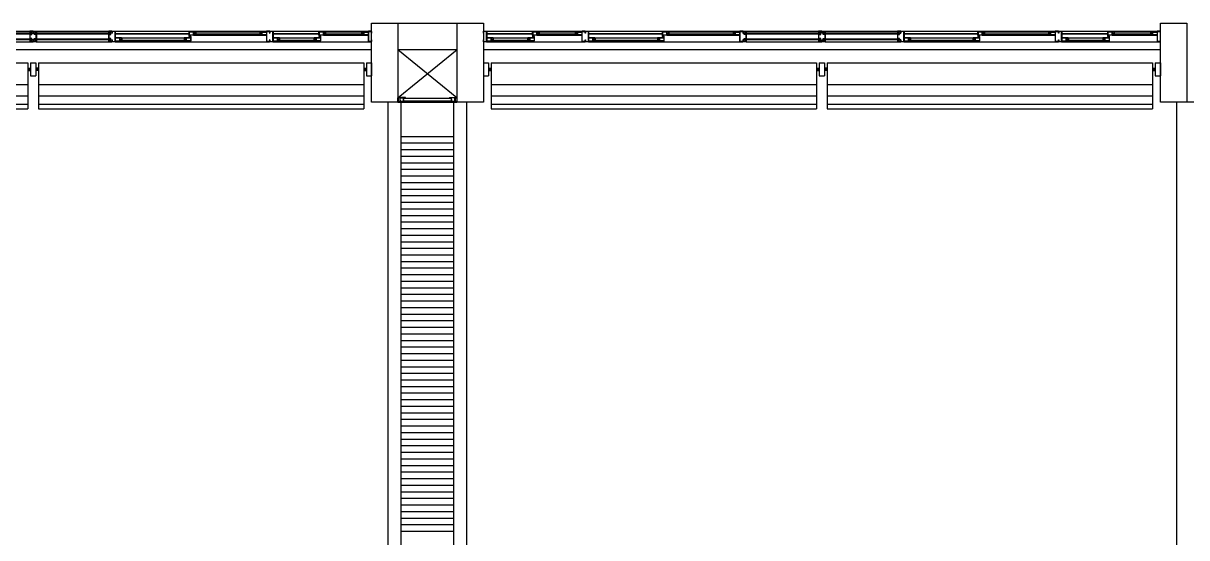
# Model space of a CAD drawing. Header units: millimetres. Extents: x 2801 to 3319, y 1187 to 1422.
# Drawn here: x 3072.87 to 3081.72, y 1248.04 to 1251.95 of the extents above; entities that cross this region are included whole.
import ezdxf

# ---------------------------------------------------------------- set-up
doc = ezdxf.new("R2010")
doc.units = ezdxf.units.MM
for name, color, linetype in [('AR-ALV', 2, 'Continuous'), ('AR-BRISES', 1, 'Continuous'), ('AR-ESQ', 1, 'Continuous'), ('AR-ESTC', 3, 'Continuous'), ('AR-PEITORIL', 1, 'Continuous'), ('AR-PISO', 1, 'Continuous'), ('AR-SHAFT', 1, 'Continuous'), ('BR-LINHAS', 1, 'Continuous'), ('BR-MONTANTE', 242, 'Continuous'), ('BR-PAINEL', 1, 'Continuous'), ('BR-SUPORTE', 1, 'Continuous'), ('DT-ESQ-BAGUETE-C', 2, 'Continuous'), ('DT-ESQ-BAGUETE-V', 1, 'Continuous'), ('DT-ESQ-CHAPA DOBRADA-V', 1, 'Continuous'), ('DT-ESQ-MARCO-V', 1, 'Continuous'), ('DT-ESQ-PERFIL CADEIRA-C', 2, 'Continuous'), ('DT-ESQ-PERFIL CADEIRA-V', 1, 'Continuous'), ('DT-ESQ-PERFIL U SIMPLES-C', 2, 'Continuous'), ('DT-ESQ-PERFIL U-C', 2, 'Continuous'), ('DT-ESQ-PERFIL U-V', 1, 'Continuous'), ('DT-ESQ-VENEZIANA-C', 2, 'Continuous'), ('DT-ESQ-VENEZIANA-V', 2, 'Continuous'), ('DT-ESQ-VIDRO-C', 2, 'Continuous'), ('DT-ESQ-VIDRO-V', 2, 'Continuous'), ('insercao', 4, 'Continuous')]:
    doc.layers.add(name, color=color, linetype=linetype)

# ---------------------------------------------------------------- blocks, each defined once
blk = doc.blocks.new('DET-GS-COBERTURA')
at = {"layer": 'AR-PISO', "linetype": 'Continuous'}
for p, q in [((204.8676, -516.3577), (204.8676, -512.9889)), ((205.4676, -512.9889), (204.8676, -512.9889)), ((204.9676, -516.3577), (204.9676, -512.9889)), ((205.3676, -516.3577), (205.3676, -512.9889)), ((205.4676, -516.3577), (205.4676, -512.9889)), ((210.8676, -516.3577), (210.8676, -512.9889)), ((211.4676, -512.9889), (210.8676, -512.9889)), ((204.9676, -513.2485), (205.3676, -513.2485)), ((204.9676, -513.2985), (205.3676, -513.2985)), ((204.9676, -513.3485), (205.3676, -513.3485)), ((204.9676, -513.3985), (205.3676, -513.3985)), ((204.9676, -513.4485), (205.3676, -513.4485)), ((204.9676, -513.4985), (205.3676, -513.4985)), ((204.9676, -513.5485), (205.3676, -513.5485)), ((204.9676, -513.5985), (205.3676, -513.5985)), ((204.9676, -513.6485), (205.3676, -513.6485)), ((204.9676, -513.6985), (205.3676, -513.6985)), ((204.9676, -513.7485), (205.3676, -513.7485)), ((204.9676, -513.7985), (205.3676, -513.7985)), ((204.9676, -513.8485), (205.3676, -513.8485)), ((204.9676, -513.8985), (205.3676, -513.8985)), ((204.9676, -513.9485), (205.3676, -513.9485)), ((204.9676, -513.9985), (205.3676, -513.9985)), ((204.9676, -514.0485), (205.3676, -514.0485)), ((204.9676, -514.0985), (205.3676, -514.0985)), ((204.9676, -514.1485), (205.3676, -514.1485)), ((204.9676, -514.1985), (205.3676, -514.1985)), ((204.9676, -514.2485), (205.3676, -514.2485)), ((204.9676, -514.2985), (205.3676, -514.2985)), ((204.9676, -514.3485), (205.3676, -514.3485)), ((204.9676, -514.3985), (205.3676, -514.3985)), ((204.9676, -514.4485), (205.3676, -514.4485)), ((204.9676, -514.4985), (205.3676, -514.4985)), ((204.9676, -514.5485), (205.3676, -514.5485)), ((204.9676, -514.5985), (205.3676, -514.5985)), ((204.9676, -514.6485), (205.3676, -514.6485)), ((204.9676, -514.6985), (205.3676, -514.6985)), ((204.9676, -514.7485), (205.3676, -514.7485)), ((204.9676, -514.7985), (205.3676, -514.7985)), ((204.9676, -514.8485), (205.3676, -514.8485)), ((204.9676, -514.8985), (205.3676, -514.8985)), ((204.9676, -514.9485), (205.3676, -514.9485)), ((204.9676, -514.9985), (205.3676, -514.9985)), ((204.9676, -515.0485), (205.3676, -515.0485)), ((204.9676, -515.0985), (205.3676, -515.0985)), ((204.9676, -515.1485), (205.3676, -515.1485)), ((204.9676, -515.1985), (205.3676, -515.1985)), ((204.9676, -515.2485), (205.3676, -515.2485)), ((204.9676, -515.2985), (205.3676, -515.2985)), ((204.9676, -515.3485), (205.3676, -515.3485)), ((204.9676, -515.3985), (205.3676, -515.3985)), ((204.9676, -515.4485), (205.3676, -515.4485)), ((204.9676, -515.4985), (205.3676, -515.4985)), ((204.9676, -515.5485), (205.3676, -515.5485)), ((204.9676, -515.5985), (205.3676, -515.5985)), ((204.9676, -515.6485), (205.3676, -515.6485)), ((204.9676, -515.6485), (205.3676, -515.6485)), ((204.9676, -515.6985), (205.3676, -515.6985)), ((204.9676, -515.6985), (205.3676, -515.6985)), ((204.9676, -515.7485), (205.3676, -515.7485)), ((204.9676, -515.7985), (205.3676, -515.7985)), ((204.9676, -515.8485), (205.3676, -515.8485)), ((204.9676, -515.8985), (205.3676, -515.8985)), ((204.9676, -515.9485), (205.3676, -515.9485)), ((204.9676, -515.9985), (205.3676, -515.9985)), ((204.9676, -516.0485), (205.3676, -516.0485)), ((204.9676, -516.0985), (205.3676, -516.0985)), ((204.9676, -516.1485), (205.3676, -516.1485)), ((204.9676, -516.1985), (205.3676, -516.1985)), ((204.9676, -516.2485), (205.3676, -516.2485))]:
    blk.add_line(p, q, dxfattribs=at)
blk = doc.blocks.new('EF31-P')
at = {"layer": 'DT-ESQ-BAGUETE-C', "ltscale": 0.1}
for points in [[(0.4225, -0.08), (0.409, -0.08), (0.409, -0.0785), (0.422, -0.0785, 0.414214), (0.4225, -0.078), (0.4225, -0.067, 0.414214), (0.422, -0.0665), (0.409, -0.0665), (0.409, -0.065), (0.4225, -0.065, -0.414214), (0.424, -0.0665), (0.424, -0.0785, -0.414214)], [(0.7015, -0.08), (0.715, -0.08), (0.715, -0.0785), (0.702, -0.0785, -0.414214), (0.7015, -0.078), (0.7015, -0.067, -0.414214), (0.702, -0.0665), (0.715, -0.0665), (0.715, -0.065), (0.7015, -0.065, 0.414214), (0.7, -0.0665), (0.7, -0.0785, 0.414214)], [(1.41, -0.08), (1.3965, -0.08), (1.3965, -0.0785), (1.4095, -0.0785, 0.414214), (1.41, -0.078), (1.41, -0.067, 0.414214), (1.4095, -0.0665), (1.3965, -0.0665), (1.3965, -0.065), (1.41, -0.065, -0.414214), (1.4115, -0.0665), (1.4115, -0.0785, -0.414214)], [(1.9015, -0.08), (1.915, -0.08), (1.915, -0.0785), (1.902, -0.0785, -0.414214), (1.9015, -0.078), (1.9015, -0.067, -0.414214), (1.902, -0.0665), (1.915, -0.0665), (1.915, -0.065), (1.9015, -0.065, 0.414214), (1.9, -0.0665), (1.9, -0.0785, 0.414214)], [(3.81, -0.08), (3.7965, -0.08), (3.7965, -0.0785), (3.8095, -0.0785, 0.414214), (3.81, -0.078), (3.81, -0.067, 0.414214), (3.8095, -0.0665), (3.7965, -0.0665), (3.7965, -0.065), (3.81, -0.065, -0.414214), (3.8115, -0.0665), (3.8115, -0.0785, -0.414214)], [(4.3015, -0.08), (4.315, -0.08), (4.315, -0.0785), (4.302, -0.0785, -0.414214), (4.3015, -0.078), (4.3015, -0.067, -0.414214), (4.302, -0.0665), (4.315, -0.0665), (4.315, -0.065), (4.3015, -0.065, 0.414214), (4.3, -0.0665), (4.3, -0.0785, 0.414214)], [(4.7975, -0.08), (4.784, -0.08), (4.784, -0.0785), (4.797, -0.0785, 0.414214), (4.7975, -0.078), (4.7975, -0.067, 0.414214), (4.797, -0.0665), (4.784, -0.0665), (4.784, -0.065), (4.7975, -0.065, -0.414214), (4.799, -0.0665), (4.799, -0.0785, -0.414214)], [(5.0765, -0.08), (5.09, -0.08), (5.09, -0.0785), (5.077, -0.0785, -0.414214), (5.0765, -0.078), (5.0765, -0.067, -0.414214), (5.077, -0.0665), (5.09, -0.0665), (5.09, -0.065), (5.0765, -0.065, 0.414214), (5.075, -0.0665), (5.075, -0.0785, 0.414214)], [(0.0735, -0.125), (0.06, -0.125), (0.06, -0.1235), (0.073, -0.1235, 0.414214), (0.0735, -0.123), (0.0735, -0.112, 0.414214), (0.073, -0.1115), (0.06, -0.1115), (0.06, -0.11), (0.0735, -0.11, -0.414214), (0.075, -0.1115), (0.075, -0.1235, -0.414214)], [(0.339, -0.125), (0.3525, -0.125), (0.3525, -0.1235), (0.3395, -0.1235, -0.414214), (0.339, -0.123), (0.339, -0.112, -0.414214), (0.3395, -0.1115), (0.3525, -0.1115), (0.3525, -0.11), (0.339, -0.11, 0.414214), (0.3375, -0.1115), (0.3375, -0.1235, 0.414214)], [(0.8485, -0.125), (0.835, -0.125), (0.835, -0.1235), (0.848, -0.1235, 0.414214), (0.8485, -0.123), (0.8485, -0.112, 0.414214), (0.848, -0.1115), (0.835, -0.1115), (0.835, -0.11), (0.8485, -0.11, -0.414214), (0.85, -0.1115), (0.85, -0.1235, -0.414214)], [(1.3265, -0.125), (1.34, -0.125), (1.34, -0.1235), (1.327, -0.1235, -0.414214), (1.3265, -0.123), (1.3265, -0.112, -0.414214), (1.327, -0.1115), (1.34, -0.1115), (1.34, -0.11), (1.3265, -0.11, 0.414214), (1.325, -0.1115), (1.325, -0.1235, 0.414214)], [(3.2485, -0.125), (3.235, -0.125), (3.235, -0.1235), (3.248, -0.1235, 0.414214), (3.2485, -0.123), (3.2485, -0.112, 0.414214), (3.248, -0.1115), (3.235, -0.1115), (3.235, -0.11), (3.2485, -0.11, -0.414214), (3.25, -0.1115), (3.25, -0.1235, -0.414214)], [(3.7265, -0.125), (3.74, -0.125), (3.74, -0.1235), (3.727, -0.1235, -0.414214), (3.7265, -0.123), (3.7265, -0.112, -0.414214), (3.727, -0.1115), (3.74, -0.1115), (3.74, -0.11), (3.7265, -0.11, 0.414214), (3.725, -0.1115), (3.725, -0.1235, 0.414214)], [(4.4485, -0.125), (4.435, -0.125), (4.435, -0.1235), (4.448, -0.1235, 0.414214), (4.4485, -0.123), (4.4485, -0.112, 0.414214), (4.448, -0.1115), (4.435, -0.1115), (4.435, -0.11), (4.4485, -0.11, -0.414214), (4.45, -0.1115), (4.45, -0.1235, -0.414214)], [(4.714, -0.125), (4.7275, -0.125), (4.7275, -0.1235), (4.7145, -0.1235, -0.414214), (4.714, -0.123), (4.714, -0.112, -0.414214), (4.7145, -0.1115), (4.7275, -0.1115), (4.7275, -0.11), (4.714, -0.11, 0.414214), (4.7125, -0.1115), (4.7125, -0.1235, 0.414214)]]:
    blk.add_lwpolyline(points, format="xyb", close=True, dxfattribs=at)
at = {"layer": 'DT-ESQ-BAGUETE-V', "ltscale": 0.1}
for p, q in [((0.4225, -0.065), (0.7015, -0.065)), ((1.41, -0.065), (1.9015, -0.065)), ((3.81, -0.065), (4.3015, -0.065)), ((4.7975, -0.065), (5.0765, -0.065)), ((0.0735, -0.11), (0.339, -0.11)), ((0.8485, -0.11), (1.3265, -0.11)), ((3.2485, -0.11), (3.7265, -0.11)), ((4.4485, -0.11), (4.714, -0.11))]:
    blk.add_line(p, q, dxfattribs=at)
at = {"layer": 'DT-ESQ-CHAPA DOBRADA-V', "ltscale": 0.1}
for p, q in [((0.025, -0.077), (0.374, -0.077)), ((0.025, -0.08), (0.374, -0.08)), ((0.8, -0.077), (1.3615, -0.077)), ((0.8, -0.08), (1.3615, -0.08)), ((3.2, -0.077), (3.7615, -0.077)), ((3.2, -0.08), (3.7615, -0.08)), ((4.4, -0.077), (4.749, -0.077)), ((4.4, -0.08), (4.749, -0.08))]:
    blk.add_line(p, q, dxfattribs=at)
at = {"layer": 'DT-ESQ-MARCO-V', "ltscale": 0.1}
for p, q in [((1.9985, -0.06), (2.5515, -0.06)), ((2.5985, -0.06), (3.1515, -0.06)), ((1.9985, -0.14), (2.5515, -0.14)), ((2.5985, -0.14), (3.1515, -0.14))]:
    blk.add_line(p, q, dxfattribs=at)
at = {"layer": 'DT-ESQ-PERFIL CADEIRA-C', "ltscale": 0.1}
for p, q in [((0.025, -0.1335), (0.0735, -0.1335)), ((0.3855, -0.1335), (0.339, -0.1335)), ((0.376, -0.0885), (0.4225, -0.0885)), ((0.75, -0.0885), (0.7015, -0.0885)), ((0.8, -0.1335), (0.8485, -0.1335)), ((1.373, -0.1335), (1.3265, -0.1335)), ((1.3635, -0.0885), (1.41, -0.0885)), ((1.95, -0.0885), (1.9015, -0.0885)), ((3.2, -0.1335), (3.2485, -0.1335)), ((3.773, -0.1335), (3.7265, -0.1335)), ((3.7635, -0.0885), (3.81, -0.0885)), ((4.35, -0.0885), (4.3015, -0.0885)), ((4.4, -0.1335), (4.4485, -0.1335)), ((4.7605, -0.1335), (4.714, -0.1335)), ((4.751, -0.0885), (4.7975, -0.0885)), ((5.125, -0.0885), (5.0765, -0.0885))]:
    blk.add_line(p, q, dxfattribs=at)
for points in [[(0.4225, -0.087, -1), (0.4225, -0.09), (0.376, -0.09, -0.414214), (0.374, -0.088), (0.374, -0.067, -0.414214), (0.376, -0.065), (0.4075, -0.065, -0.414214), (0.409, -0.0665), (0.409, -0.087)], [(0.409, -0.0885, -0.198913), (0.4079, -0.0881, -0.198913), (0.4075, -0.087), (0.4075, -0.067, 0.414214), (0.407, -0.0665), (0.376, -0.0665, 0.414214), (0.3755, -0.067), (0.3755, -0.088, 0.414214), (0.376, -0.0885)], [(0.7015, -0.09), (0.75, -0.09), (0.75, -0.0885), (0.715, -0.0885, 0.198912), (0.7161, -0.0881, 0.198913), (0.7165, -0.087), (0.7165, -0.067, -0.414214), (0.717, -0.0665), (0.75, -0.0665), (0.75, -0.065), (0.7165, -0.065, 0.414214), (0.715, -0.0665), (0.715, -0.0785), (0.715, -0.08), (0.715, -0.087), (0.7015, -0.087, 1)], [(1.41, -0.087, -1), (1.41, -0.09), (1.3635, -0.09, -0.414214), (1.3615, -0.088), (1.3615, -0.067, -0.414214), (1.3635, -0.065), (1.395, -0.065, -0.414214), (1.3965, -0.0665), (1.3965, -0.087)], [(1.3965, -0.0885, -0.198913), (1.3954, -0.0881, -0.198913), (1.395, -0.087), (1.395, -0.067, 0.414214), (1.3945, -0.0665), (1.3635, -0.0665, 0.414214), (1.363, -0.067), (1.363, -0.088, 0.414214), (1.3635, -0.0885)], [(1.9015, -0.09), (1.95, -0.09), (1.95, -0.0885), (1.915, -0.0885, 0.198912), (1.9161, -0.0881, 0.198913), (1.9165, -0.087), (1.9165, -0.067, -0.414214), (1.917, -0.0665), (1.95, -0.0665), (1.95, -0.065), (1.9165, -0.065, 0.414214), (1.915, -0.0665), (1.915, -0.0785), (1.915, -0.08), (1.915, -0.087), (1.9015, -0.087, 1)], [(3.81, -0.087, -1), (3.81, -0.09), (3.7635, -0.09, -0.414214), (3.7615, -0.088), (3.7615, -0.067, -0.414214), (3.7635, -0.065), (3.795, -0.065, -0.414214), (3.7965, -0.0665), (3.7965, -0.087)], [(3.7965, -0.0885, -0.198913), (3.7954, -0.0881, -0.198913), (3.795, -0.087), (3.795, -0.067, 0.414214), (3.7945, -0.0665), (3.7635, -0.0665, 0.414214), (3.763, -0.067), (3.763, -0.088, 0.414214), (3.7635, -0.0885)], [(4.3015, -0.09), (4.35, -0.09), (4.35, -0.0885), (4.315, -0.0885, 0.198912), (4.3161, -0.0881, 0.198913), (4.3165, -0.087), (4.3165, -0.067, -0.414214), (4.317, -0.0665), (4.35, -0.0665), (4.35, -0.065), (4.3165, -0.065, 0.414214), (4.315, -0.0665), (4.315, -0.0785), (4.315, -0.08), (4.315, -0.087), (4.3015, -0.087, 1)], [(4.7975, -0.087, -1), (4.7975, -0.09), (4.751, -0.09, -0.414214), (4.749, -0.088), (4.749, -0.067, -0.414214), (4.751, -0.065), (4.7825, -0.065, -0.414214), (4.784, -0.0665), (4.784, -0.087)], [(4.784, -0.0885, -0.198913), (4.7829, -0.0881, -0.198913), (4.7825, -0.087), (4.7825, -0.067, 0.414214), (4.782, -0.0665), (4.751, -0.0665, 0.414214), (4.7505, -0.067), (4.7505, -0.088, 0.414214), (4.751, -0.0885)], [(5.0765, -0.09), (5.125, -0.09), (5.125, -0.0885), (5.09, -0.0885, 0.198912), (5.0911, -0.0881, 0.198913), (5.0915, -0.087), (5.0915, -0.067, -0.414214), (5.092, -0.0665), (5.125, -0.0665), (5.125, -0.065), (5.0915, -0.065, 0.414214), (5.09, -0.0665), (5.09, -0.0785), (5.09, -0.08), (5.09, -0.087), (5.0765, -0.087, 1)], [(0.0735, -0.135), (0.025, -0.135), (0.025, -0.1335), (0.06, -0.1335, -0.198912), (0.0589, -0.1331, -0.198913), (0.0585, -0.132), (0.0585, -0.112, 0.414214), (0.058, -0.1115), (0.025, -0.1115), (0.025, -0.11), (0.0585, -0.11, -0.414214), (0.06, -0.1115), (0.06, -0.1235), (0.06, -0.125), (0.06, -0.132), (0.0735, -0.132, -1)], [(0.339, -0.132, 1), (0.339, -0.135), (0.3855, -0.135, 0.414214), (0.3875, -0.133), (0.3875, -0.112, 0.414214), (0.3855, -0.11), (0.354, -0.11, 0.414214), (0.3525, -0.1115), (0.3525, -0.132)], [(0.3525, -0.1335, 0.198913), (0.3536, -0.1331, 0.198913), (0.354, -0.132), (0.354, -0.112, -0.414214), (0.3545, -0.1115), (0.3855, -0.1115, -0.414214), (0.386, -0.112), (0.386, -0.133, -0.414214), (0.3855, -0.1335)], [(0.8485, -0.135), (0.8, -0.135), (0.8, -0.1335), (0.835, -0.1335, -0.198912), (0.8339, -0.1331, -0.198913), (0.8335, -0.132), (0.8335, -0.112, 0.414214), (0.833, -0.1115), (0.8, -0.1115), (0.8, -0.11), (0.8335, -0.11, -0.414214), (0.835, -0.1115), (0.835, -0.1235), (0.835, -0.125), (0.835, -0.132), (0.8485, -0.132, -1)], [(1.3265, -0.132, 1), (1.3265, -0.135), (1.373, -0.135, 0.414214), (1.375, -0.133), (1.375, -0.112, 0.414214), (1.373, -0.11), (1.3415, -0.11, 0.414214), (1.34, -0.1115), (1.34, -0.132)], [(1.34, -0.1335, 0.198913), (1.3411, -0.1331, 0.198913), (1.3415, -0.132), (1.3415, -0.112, -0.414214), (1.342, -0.1115), (1.373, -0.1115, -0.414214), (1.3735, -0.112), (1.3735, -0.133, -0.414214), (1.373, -0.1335)], [(3.2485, -0.135), (3.2, -0.135), (3.2, -0.1335), (3.235, -0.1335, -0.198912), (3.2339, -0.1331, -0.198913), (3.2335, -0.132), (3.2335, -0.112, 0.414214), (3.233, -0.1115), (3.2, -0.1115), (3.2, -0.11), (3.2335, -0.11, -0.414214), (3.235, -0.1115), (3.235, -0.1235), (3.235, -0.125), (3.235, -0.132), (3.2485, -0.132, -1)], [(3.7265, -0.132, 1), (3.7265, -0.135), (3.773, -0.135, 0.414214), (3.775, -0.133), (3.775, -0.112, 0.414214), (3.773, -0.11), (3.7415, -0.11, 0.414214), (3.74, -0.1115), (3.74, -0.132)], [(3.74, -0.1335, 0.198913), (3.7411, -0.1331, 0.198913), (3.7415, -0.132), (3.7415, -0.112, -0.414214), (3.742, -0.1115), (3.773, -0.1115, -0.414214), (3.7735, -0.112), (3.7735, -0.133, -0.414214), (3.773, -0.1335)], [(4.4485, -0.135), (4.4, -0.135), (4.4, -0.1335), (4.435, -0.1335, -0.198912), (4.4339, -0.1331, -0.198913), (4.4335, -0.132), (4.4335, -0.112, 0.414214), (4.433, -0.1115), (4.4, -0.1115), (4.4, -0.11), (4.4335, -0.11, -0.414214), (4.435, -0.1115), (4.435, -0.1235), (4.435, -0.125), (4.435, -0.132), (4.4485, -0.132, -1)], [(4.714, -0.132, 1), (4.714, -0.135), (4.7605, -0.135, 0.414214), (4.7625, -0.133), (4.7625, -0.112, 0.414214), (4.7605, -0.11), (4.729, -0.11, 0.414214), (4.7275, -0.1115), (4.7275, -0.132)], [(4.7275, -0.1335, 0.198913), (4.7286, -0.1331, 0.198913), (4.729, -0.132), (4.729, -0.112, -0.414214), (4.7295, -0.1115), (4.7605, -0.1115, -0.414214), (4.761, -0.112), (4.761, -0.133, -0.414214), (4.7605, -0.1335)]]:
    blk.add_lwpolyline(points, format="xyb", close=True, dxfattribs=at)
at = {"layer": 'DT-ESQ-PERFIL CADEIRA-V', "ltscale": 0.1}
for p, q in [((0.0735, -0.135), (0.339, -0.135)), ((0.4075, -0.09), (0.7015, -0.09)), ((0.8485, -0.135), (1.3265, -0.135)), ((1.395, -0.09), (1.9015, -0.09)), ((3.2485, -0.135), (3.7265, -0.135)), ((3.795, -0.09), (4.3015, -0.09)), ((4.4485, -0.135), (4.714, -0.135)), ((4.7825, -0.09), (5.0765, -0.09))]:
    blk.add_line(p, q, dxfattribs=at)
at = {"layer": 'DT-ESQ-PERFIL U SIMPLES-C', "ltscale": 0.1}
for points in [[(0.376, -0.102), (0.384, -0.102), (0.384, -0.1005), (0.376, -0.1005, -0.414214), (0.3755, -0.1), (0.3755, -0.092, -0.414214), (0.376, -0.0915), (0.384, -0.0915), (0.384, -0.09), (0.376, -0.09, 0.414214), (0.374, -0.092), (0.374, -0.1, 0.414214)], [(0.3855, -0.098), (0.3775, -0.098), (0.3775, -0.0995), (0.3855, -0.0995, -0.414214), (0.386, -0.1), (0.386, -0.108, -0.414214), (0.3855, -0.1085), (0.3775, -0.1085), (0.3775, -0.11), (0.3855, -0.11, 0.414214), (0.3875, -0.108), (0.3875, -0.1, 0.414214)], [(1.3635, -0.102), (1.3715, -0.102), (1.3715, -0.1005), (1.3635, -0.1005, -0.414214), (1.363, -0.1), (1.363, -0.092, -0.414214), (1.3635, -0.0915), (1.3715, -0.0915), (1.3715, -0.09), (1.3635, -0.09, 0.414214), (1.3615, -0.092), (1.3615, -0.1, 0.414214)], [(1.373, -0.098), (1.365, -0.098), (1.365, -0.0995), (1.373, -0.0995, -0.414214), (1.3735, -0.1), (1.3735, -0.108, -0.414214), (1.373, -0.1085), (1.365, -0.1085), (1.365, -0.11), (1.373, -0.11, 0.414214), (1.375, -0.108), (1.375, -0.1, 0.414214)], [(3.7635, -0.102), (3.7715, -0.102), (3.7715, -0.1005), (3.7635, -0.1005, -0.414214), (3.763, -0.1), (3.763, -0.092, -0.414214), (3.7635, -0.0915), (3.7715, -0.0915), (3.7715, -0.09), (3.7635, -0.09, 0.414214), (3.7615, -0.092), (3.7615, -0.1, 0.414214)], [(3.773, -0.098), (3.765, -0.098), (3.765, -0.0995), (3.773, -0.0995, -0.414214), (3.7735, -0.1), (3.7735, -0.108, -0.414214), (3.773, -0.1085), (3.765, -0.1085), (3.765, -0.11), (3.773, -0.11, 0.414214), (3.775, -0.108), (3.775, -0.1, 0.414214)], [(4.751, -0.102), (4.759, -0.102), (4.759, -0.1005), (4.751, -0.1005, -0.414214), (4.7505, -0.1), (4.7505, -0.092, -0.414214), (4.751, -0.0915), (4.759, -0.0915), (4.759, -0.09), (4.751, -0.09, 0.414214), (4.749, -0.092), (4.749, -0.1, 0.414214)], [(4.7605, -0.098), (4.7525, -0.098), (4.7525, -0.0995), (4.7605, -0.0995, -0.414214), (4.761, -0.1), (4.761, -0.108, -0.414214), (4.7605, -0.1085), (4.7525, -0.1085), (4.7525, -0.11), (4.7605, -0.11, 0.414214), (4.7625, -0.108), (4.7625, -0.1, 0.414214)]]:
    blk.add_lwpolyline(points, format="xyb", close=True, dxfattribs=at)
at = {"layer": 'DT-ESQ-PERFIL U-C', "ltscale": 0.1}
for points in [[(0, -0.0615, -0.414214), (0.0015, -0.06), (0.0235, -0.06, -0.414214), (0.025, -0.0615), (0.025, -0.1385, -0.414214), (0.0235, -0.14), (0.0015, -0.14, -0.414214), (0, -0.1385), (0, -0.125), (0.0015, -0.125), (0.0015, -0.138, 0.414214), (0.002, -0.1385), (0.023, -0.1385, 0.414214), (0.0235, -0.138), (0.0235, -0.062, 0.414214), (0.023, -0.0615), (0.002, -0.0615, 0.414214), (0.0015, -0.062), (0.0015, -0.075), (0, -0.075)], [(0.775, -0.0615, 0.414214), (0.7735, -0.06), (0.7515, -0.06, 0.414214), (0.75, -0.0615), (0.75, -0.1385, 0.414214), (0.7515, -0.14), (0.7735, -0.14, 0.414214), (0.775, -0.1385), (0.775, -0.125), (0.7735, -0.125), (0.7735, -0.138, -0.414214), (0.773, -0.1385), (0.752, -0.1385, -0.414214), (0.7515, -0.138), (0.7515, -0.062, -0.414214), (0.752, -0.0615), (0.773, -0.0615, -0.414214), (0.7735, -0.062), (0.7735, -0.075), (0.775, -0.075)], [(0.775, -0.0615, -0.414214), (0.7765, -0.06), (0.7985, -0.06, -0.414214), (0.8, -0.0615), (0.8, -0.1385, -0.414214), (0.7985, -0.14), (0.7765, -0.14, -0.414214), (0.775, -0.1385), (0.775, -0.125), (0.7765, -0.125), (0.7765, -0.138, 0.414214), (0.777, -0.1385), (0.798, -0.1385, 0.414214), (0.7985, -0.138), (0.7985, -0.062, 0.414214), (0.798, -0.0615), (0.777, -0.0615, 0.414214), (0.7765, -0.062), (0.7765, -0.075), (0.775, -0.075)], [(1.975, -0.0615, 0.414214), (1.9735, -0.06), (1.9515, -0.06, 0.414214), (1.95, -0.0615), (1.95, -0.1385, 0.414214), (1.9515, -0.14), (1.9735, -0.14, 0.414214), (1.975, -0.1385), (1.975, -0.125), (1.9735, -0.125), (1.9735, -0.138, -0.414214), (1.973, -0.1385), (1.952, -0.1385, -0.414214), (1.9515, -0.138), (1.9515, -0.062, -0.414214), (1.952, -0.0615), (1.973, -0.0615, -0.414214), (1.9735, -0.062), (1.9735, -0.075), (1.975, -0.075)], [(2, -0.1285), (2, -0.1385, -0.414214), (1.9985, -0.14), (1.9765, -0.14, -0.414214), (1.975, -0.1385), (1.975, -0.125), (1.9765, -0.125), (1.9765, -0.138, 0.414214), (1.977, -0.1385), (1.998, -0.1385, 0.414214), (1.9985, -0.138), (1.9985, -0.1285), (1.9855, -0.1285, -0.414214), (1.984, -0.127), (1.984, -0.117, -0.414214), (1.9855, -0.1155), (1.9985, -0.1155), (1.9985, -0.0845), (1.9855, -0.0845, -0.414214), (1.984, -0.083), (1.984, -0.073, -0.414214), (1.9855, -0.0715), (1.9985, -0.0715), (1.9985, -0.062, 0.414214), (1.998, -0.0615), (1.977, -0.0615, 0.414214), (1.9765, -0.062), (1.9765, -0.075), (1.975, -0.075), (1.975, -0.0615, -0.414214), (1.9765, -0.06), (1.9985, -0.06, -0.414214), (2, -0.0615), (2, -0.0715, -0.414214), (1.9985, -0.073), (1.9855, -0.073), (1.9855, -0.083), (1.9985, -0.083), (1.9985, -0.083, -0.414214), (2, -0.0845), (2, -0.1155, -0.414214), (1.9985, -0.117), (1.9985, -0.117), (1.9855, -0.117), (1.9855, -0.127), (1.9985, -0.127, -0.414214)], [(2.55, -0.1285), (2.55, -0.1385, 0.414214), (2.5515, -0.14), (2.5735, -0.14, 0.414214), (2.575, -0.1385), (2.575, -0.125), (2.5735, -0.125), (2.5735, -0.138, -0.414214), (2.573, -0.1385), (2.552, -0.1385, -0.414214), (2.5515, -0.138), (2.5515, -0.1285), (2.5645, -0.1285, 0.414214), (2.566, -0.127), (2.566, -0.117, 0.414214), (2.5645, -0.1155), (2.5515, -0.1155), (2.5515, -0.0845), (2.5645, -0.0845, 0.414214), (2.566, -0.083), (2.566, -0.073, 0.414214), (2.5645, -0.0715), (2.5515, -0.0715), (2.5515, -0.062, -0.414214), (2.552, -0.0615), (2.573, -0.0615, -0.414214), (2.5735, -0.062), (2.5735, -0.075), (2.575, -0.075), (2.575, -0.0615, 0.414214), (2.5735, -0.06), (2.5515, -0.06, 0.414214), (2.55, -0.0615), (2.55, -0.0715, 0.414214), (2.5515, -0.073), (2.5645, -0.073), (2.5645, -0.083), (2.5515, -0.083), (2.5515, -0.083, 0.414214), (2.55, -0.0845), (2.55, -0.1155, 0.414214), (2.5515, -0.117), (2.5515, -0.117), (2.5645, -0.117), (2.5645, -0.127), (2.5515, -0.127, 0.414214)], [(2.6, -0.1285), (2.6, -0.1385, -0.414214), (2.5985, -0.14), (2.5765, -0.14, -0.414214), (2.575, -0.1385), (2.575, -0.125), (2.5765, -0.125), (2.5765, -0.138, 0.414214), (2.577, -0.1385), (2.598, -0.1385, 0.414214), (2.5985, -0.138), (2.5985, -0.1285), (2.5855, -0.1285, -0.414214), (2.584, -0.127), (2.584, -0.117, -0.414214), (2.5855, -0.1155), (2.5985, -0.1155), (2.5985, -0.0845), (2.5855, -0.0845, -0.414214), (2.584, -0.083), (2.584, -0.073, -0.414214), (2.5855, -0.0715), (2.5985, -0.0715), (2.5985, -0.062, 0.414214), (2.598, -0.0615), (2.577, -0.0615, 0.414214), (2.5765, -0.062), (2.5765, -0.075), (2.575, -0.075), (2.575, -0.0615, -0.414214), (2.5765, -0.06), (2.5985, -0.06, -0.414214), (2.6, -0.0615), (2.6, -0.0715, -0.414214), (2.5985, -0.073), (2.5855, -0.073), (2.5855, -0.083), (2.5985, -0.083), (2.5985, -0.083, -0.414214), (2.6, -0.0845), (2.6, -0.1155, -0.414214), (2.5985, -0.117), (2.5985, -0.117), (2.5855, -0.117), (2.5855, -0.127), (2.5985, -0.127, -0.414214)], [(3.15, -0.1285), (3.15, -0.1385, 0.414214), (3.1515, -0.14), (3.1735, -0.14, 0.414214), (3.175, -0.1385), (3.175, -0.125), (3.1735, -0.125), (3.1735, -0.138, -0.414214), (3.173, -0.1385), (3.152, -0.1385, -0.414214), (3.1515, -0.138), (3.1515, -0.1285), (3.1645, -0.1285, 0.414214), (3.166, -0.127), (3.166, -0.117, 0.414214), (3.1645, -0.1155), (3.1515, -0.1155), (3.1515, -0.0845), (3.1645, -0.0845, 0.414214), (3.166, -0.083), (3.166, -0.073, 0.414214), (3.1645, -0.0715), (3.1515, -0.0715), (3.1515, -0.062, -0.414214), (3.152, -0.0615), (3.173, -0.0615, -0.414214), (3.1735, -0.062), (3.1735, -0.075), (3.175, -0.075), (3.175, -0.0615, 0.414214), (3.1735, -0.06), (3.1515, -0.06, 0.414214), (3.15, -0.0615), (3.15, -0.0715, 0.414214), (3.1515, -0.073), (3.1645, -0.073), (3.1645, -0.083), (3.1515, -0.083), (3.1515, -0.083, 0.414214), (3.15, -0.0845), (3.15, -0.1155, 0.414214), (3.1515, -0.117), (3.1515, -0.117), (3.1645, -0.117), (3.1645, -0.127), (3.1515, -0.127, 0.414214)], [(3.175, -0.0615, -0.414214), (3.1765, -0.06), (3.1985, -0.06, -0.414214), (3.2, -0.0615), (3.2, -0.1385, -0.414214), (3.1985, -0.14), (3.1765, -0.14, -0.414214), (3.175, -0.1385), (3.175, -0.125), (3.1765, -0.125), (3.1765, -0.138, 0.414214), (3.177, -0.1385), (3.198, -0.1385, 0.414214), (3.1985, -0.138), (3.1985, -0.062, 0.414214), (3.198, -0.0615), (3.177, -0.0615, 0.414214), (3.1765, -0.062), (3.1765, -0.075), (3.175, -0.075)], [(4.375, -0.0615, 0.414214), (4.3735, -0.06), (4.3515, -0.06, 0.414214), (4.35, -0.0615), (4.35, -0.1385, 0.414214), (4.3515, -0.14), (4.3735, -0.14, 0.414214), (4.375, -0.1385), (4.375, -0.125), (4.3735, -0.125), (4.3735, -0.138, -0.414214), (4.373, -0.1385), (4.352, -0.1385, -0.414214), (4.3515, -0.138), (4.3515, -0.062, -0.414214), (4.352, -0.0615), (4.373, -0.0615, -0.414214), (4.3735, -0.062), (4.3735, -0.075), (4.375, -0.075)], [(4.375, -0.0615, -0.414214), (4.3765, -0.06), (4.3985, -0.06, -0.414214), (4.4, -0.0615), (4.4, -0.1385, -0.414214), (4.3985, -0.14), (4.3765, -0.14, -0.414214), (4.375, -0.1385), (4.375, -0.125), (4.3765, -0.125), (4.3765, -0.138, 0.414214), (4.377, -0.1385), (4.398, -0.1385, 0.414214), (4.3985, -0.138), (4.3985, -0.062, 0.414214), (4.398, -0.0615), (4.377, -0.0615, 0.414214), (4.3765, -0.062), (4.3765, -0.075), (4.375, -0.075)], [(5.15, -0.0615, 0.414214), (5.1485, -0.06), (5.1265, -0.06, 0.414214), (5.125, -0.0615), (5.125, -0.1385, 0.414214), (5.1265, -0.14), (5.1485, -0.14, 0.414214), (5.15, -0.1385), (5.15, -0.125), (5.1485, -0.125), (5.1485, -0.138, -0.414214), (5.148, -0.1385), (5.127, -0.1385, -0.414214), (5.1265, -0.138), (5.1265, -0.062, -0.414214), (5.127, -0.0615), (5.148, -0.0615, -0.414214), (5.1485, -0.062), (5.1485, -0.075), (5.15, -0.075)]]:
    blk.add_lwpolyline(points, format="xyb", close=True, dxfattribs=at)
at = {"layer": 'DT-ESQ-PERFIL U-V', "ltscale": 0.1}
for p, q in [((0.0235, -0.06), (0.7515, -0.06)), ((0.7985, -0.06), (1.9515, -0.06)), ((3.1985, -0.06), (4.3515, -0.06)), ((4.3985, -0.06), (5.1265, -0.06)), ((0.0235, -0.14), (0.7515, -0.14)), ((0.7985, -0.14), (1.9515, -0.14)), ((3.1985, -0.14), (4.3515, -0.14)), ((4.3985, -0.14), (5.1265, -0.14))]:
    blk.add_line(p, q, dxfattribs=at)
at = {"layer": 'DT-ESQ-VIDRO-C', "ltscale": 0.1}
for points in [[(0.7125, -0.085), (0.7125, -0.082), (0.4115, -0.082), (0.4115, -0.085)], [(1.9125, -0.085), (1.9125, -0.082), (1.399, -0.082), (1.399, -0.085)], [(2.5625, -0.081), (2.5625, -0.075), (1.9875, -0.075), (1.9875, -0.081)], [(3.1625, -0.081), (3.1625, -0.075), (2.5875, -0.075), (2.5875, -0.081)], [(4.3125, -0.085), (4.3125, -0.082), (3.799, -0.082), (3.799, -0.085)], [(5.0875, -0.085), (5.0875, -0.082), (4.7865, -0.082), (4.7865, -0.085)], [(0.063, -0.13), (0.063, -0.127), (0.3495, -0.127), (0.3495, -0.13)], [(0.838, -0.13), (0.838, -0.127), (1.337, -0.127), (1.337, -0.13)], [(3.238, -0.13), (3.238, -0.127), (3.737, -0.127), (3.737, -0.13)], [(4.438, -0.13), (4.438, -0.127), (4.7245, -0.127), (4.7245, -0.13)]]:
    blk.add_lwpolyline(points, close=True, dxfattribs=at)
at = {"layer": 'DT-ESQ-VIDRO-V', "ltscale": 0.1}
for points in [[(2.5625, -0.119), (2.5625, -0.125), (1.9875, -0.125), (1.9875, -0.119)], [(3.1625, -0.119), (3.1625, -0.125), (2.5875, -0.125), (2.5875, -0.119)]]:
    blk.add_lwpolyline(points, close=True, dxfattribs=at)
blk = doc.blocks.new('BR-MODULO1')
at = {"layer": 'BR-LINHAS'}
for p, q in [((0.06, -0.2648), (2.535, -0.2648)), ((2.615, -0.2648), (5.09, -0.2648)), ((0.06, -0.3524), (2.535, -0.3524)), ((2.615, -0.3524), (5.09, -0.3524)), ((0.06, -0.4147), (2.535, -0.4147)), ((2.615, -0.4147), (5.09, -0.4147))]:
    blk.add_line(p, q, dxfattribs=at)
at = {"layer": 'BR-MONTANTE'}
for p, q in [((0, -0.1), (0, -0.2)), ((0, -0.1), (0.04, -0.1)), ((0.04, -0.1), (0.04, -0.2)), ((2.5547, -0.1), (2.5947, -0.1)), ((2.5547, -0.1), (2.5547, -0.2)), ((2.5947, -0.1), (2.5947, -0.2)), ((5.11, -0.1), (5.11, -0.2)), ((5.11, -0.1), (5.15, -0.1)), ((5.15, -0.1), (5.15, -0.2)), ((0, -0.2), (0.04, -0.2)), ((2.5547, -0.2), (2.5947, -0.2)), ((5.11, -0.2), (5.15, -0.2))]:
    blk.add_line(p, q, dxfattribs=at)
at = {"layer": 'BR-PAINEL'}
for p, q in [((0.06, -0.1), (2.535, -0.1)), ((0.06, -0.1), (0.06, -0.45)), ((2.535, -0.1), (2.535, -0.45)), ((2.615, -0.1), (2.615, -0.45)), ((2.615, -0.1), (5.09, -0.1)), ((5.09, -0.1), (5.09, -0.45)), ((0.06, -0.45), (2.535, -0.45)), ((2.615, -0.45), (5.09, -0.45))]:
    blk.add_line(p, q, dxfattribs=at)
at = {"layer": 'BR-SUPORTE'}
for p, q in [((0.04, -0.14), (0.06, -0.14)), ((0.04, -0.16), (0.06, -0.16)), ((0.05, -0.14), (0.05, -0.16)), ((2.5347, -0.14), (2.5547, -0.14)), ((2.5347, -0.16), (2.5547, -0.16)), ((2.5447, -0.14), (2.5447, -0.16)), ((2.6147, -0.14), (2.5947, -0.14)), ((2.6147, -0.16), (2.5947, -0.16)), ((2.6047, -0.14), (2.6047, -0.16)), ((5.09, -0.14), (5.11, -0.14)), ((5.09, -0.16), (5.11, -0.16)), ((5.1, -0.14), (5.1, -0.16))]:
    blk.add_line(p, q, dxfattribs=at)
blk = doc.blocks.new('EF01C-P')
at = {"layer": 'DT-ESQ-BAGUETE-C', "ltscale": 0.1}
for points in [[(0.0015, 0.035), (0.015, 0.035), (0.015, 0.0335), (0.0015, 0.0335), (0.0015, 0.005), (0.015, 0.005), (0.015, 0.0035), (0.0015, 0.0035, -0.414214), (0, 0.005), (0, 0.0335, -0.414214)], [(0.4485, 0.035), (0.435, 0.035), (0.435, 0.0335), (0.4485, 0.0335), (0.4485, 0.005), (0.435, 0.005), (0.435, 0.0035), (0.4485, 0.0035, 0.414214), (0.45, 0.005), (0.45, 0.0335, 0.414214)]]:
    blk.add_lwpolyline(points, format="xyb", close=True, dxfattribs=at)
at = {"layer": 'DT-ESQ-PERFIL CADEIRA-C', "ltscale": 0.1}
for points in [[(0.01, 0.0015), (0.01, 0.003), (0.0015, 0.003, 1), (0.0015, 0), (0.015, 0, 0.414214), (0.0165, 0.0015), (0.0165, 0.0335), (0.043, 0.0335)], [(0.043, 0.0065), (0.018, 0.0065), (0.018, 0.0165), (0.0165, 0.0165), (0.0165, 0.0065, 0.414214), (0.018, 0.005), (0.043, 0.005), (0.0565, 0.005, 1), (0.0565, 0.008), (0.043, 0.008), (0.043, 0.02), (0.043, 0.032), (0.0565, 0.032, 1), (0.0565, 0.035), (0.043, 0.035), (0.0165, 0.035, 0.414214), (0.015, 0.0335), (0.015, 0.0015), (0.0015, 0.0015)], [(0.0415, 0.02), (0.0415, 0.032, -0.414214), (0.043, 0.0335), (0.0565, 0.0335)], [(0.0415, 0.02), (0.0415, 0.008, 0.414214), (0.043, 0.0065), (0.0565, 0.0065)], [(0.407, 0.0065), (0.432, 0.0065), (0.432, 0.0165), (0.4335, 0.0165), (0.4335, 0.0065, -0.414214), (0.432, 0.005), (0.407, 0.005), (0.3935, 0.005, -1), (0.3935, 0.008), (0.407, 0.008), (0.407, 0.02), (0.407, 0.032), (0.3935, 0.032, -1), (0.3935, 0.035), (0.407, 0.035), (0.4335, 0.035, -0.414214), (0.435, 0.0335), (0.435, 0.0015), (0.4485, 0.0015)], [(0.4085, 0.02), (0.4085, 0.032, 0.414214), (0.407, 0.0335), (0.3935, 0.0335)], [(0.4085, 0.02), (0.4085, 0.008, -0.414214), (0.407, 0.0065), (0.3935, 0.0065)], [(0.44, 0.0015), (0.44, 0.003), (0.4485, 0.003, -1), (0.4485, 0), (0.435, 0, -0.414214), (0.4335, 0.0015), (0.4335, 0.0335), (0.407, 0.0335)]]:
    blk.add_lwpolyline(points, format="xyb", dxfattribs=at)
at = {"layer": 'DT-ESQ-PERFIL CADEIRA-V', "ltscale": 0.1}
blk.add_line((0.015, 0), (0.435, 0), dxfattribs=at)
at = {"layer": 'DT-ESQ-VENEZIANA-C', "ltscale": 0.1}
for p, q in [((0.043, 0.0105), (0.407, 0.0105)), ((0.043, 0.009), (0.407, 0.009))]:
    blk.add_line(p, q, dxfattribs=at)
at = {"layer": 'DT-ESQ-VENEZIANA-V', "ltscale": 0.1}
blk.add_line((0.043, 0.031), (0.407, 0.031), dxfattribs=at)

msp = doc.modelspace()

# ---------------------------------------------------------------- linework, layer by layer
at = {"layer": 'AR-ALV'}
for p, q in [((3075.7249, 1251.9498), (3076.1749, 1251.9498)), ((3075.7249, 1251.7498), (3076.1749, 1251.7498))]:
    msp.add_line(p, q, dxfattribs=at)
at = {"layer": 'AR-ESTC'}
for points in [[(3075.5249, 1251.9498), (3075.7249, 1251.9498), (3075.7249, 1251.3498), (3075.5249, 1251.3498)], [(3076.1749, 1251.9498), (3076.3749, 1251.9498), (3076.3749, 1251.3498), (3076.1749, 1251.3498)], [(3081.5249, 1251.9498), (3081.7249, 1251.9498), (3081.7249, 1251.3498), (3081.5249, 1251.3498)]]:
    msp.add_lwpolyline(points, close=True, dxfattribs=at)
at = {"layer": 'AR-PEITORIL'}
for p, q in [((3070.3749, 1251.7498), (3075.5249, 1251.7498)), ((3076.3749, 1251.7498), (3081.5249, 1251.7498))]:
    msp.add_line(p, q, dxfattribs=at)
at = {"layer": 'AR-SHAFT'}
for p, q in [((3075.7249, 1251.7498), (3076.1734, 1251.3848)), ((3075.7264, 1251.3848), (3076.1749, 1251.7498))]:
    msp.add_line(p, q, dxfattribs=at)

# ---------------------------------------------------------------- block references
at = {"layer": 'AR-BRISES'}
for p in [(3070.3749, 1251.7498), (3076.3749, 1251.7498)]:
    msp.add_blockref('BR-MODULO1', p, dxfattribs=at)
at = {"layer": 'AR-ESQ'}
for name, p in [('EF31-P', (3070.3749, 1251.9498)), ('EF31-P', (3076.3749, 1251.9498)), ('EF01C-P', (3075.7249, 1251.3498))]:
    msp.add_blockref(name, p, dxfattribs=at)
at = {"layer": 'insercao'}
msp.add_blockref('DET-GS-COBERTURA', (2870.7823, 1764.3387), dxfattribs=at)

doc.saveas('drawing.dxf')
